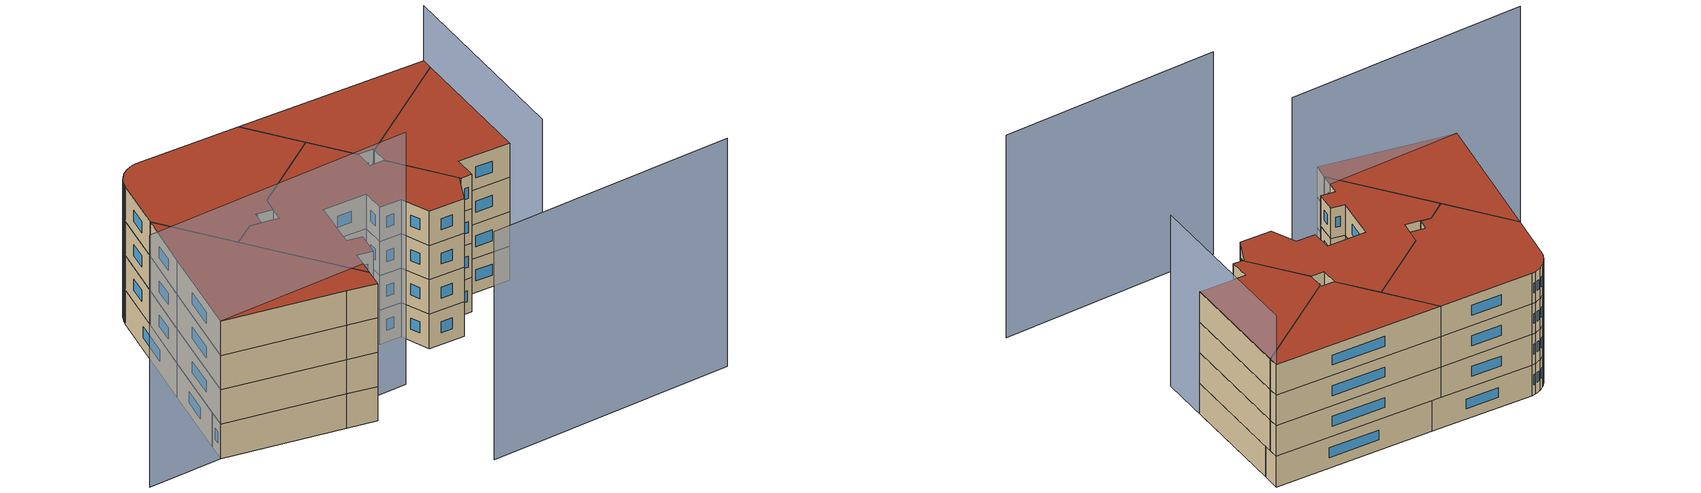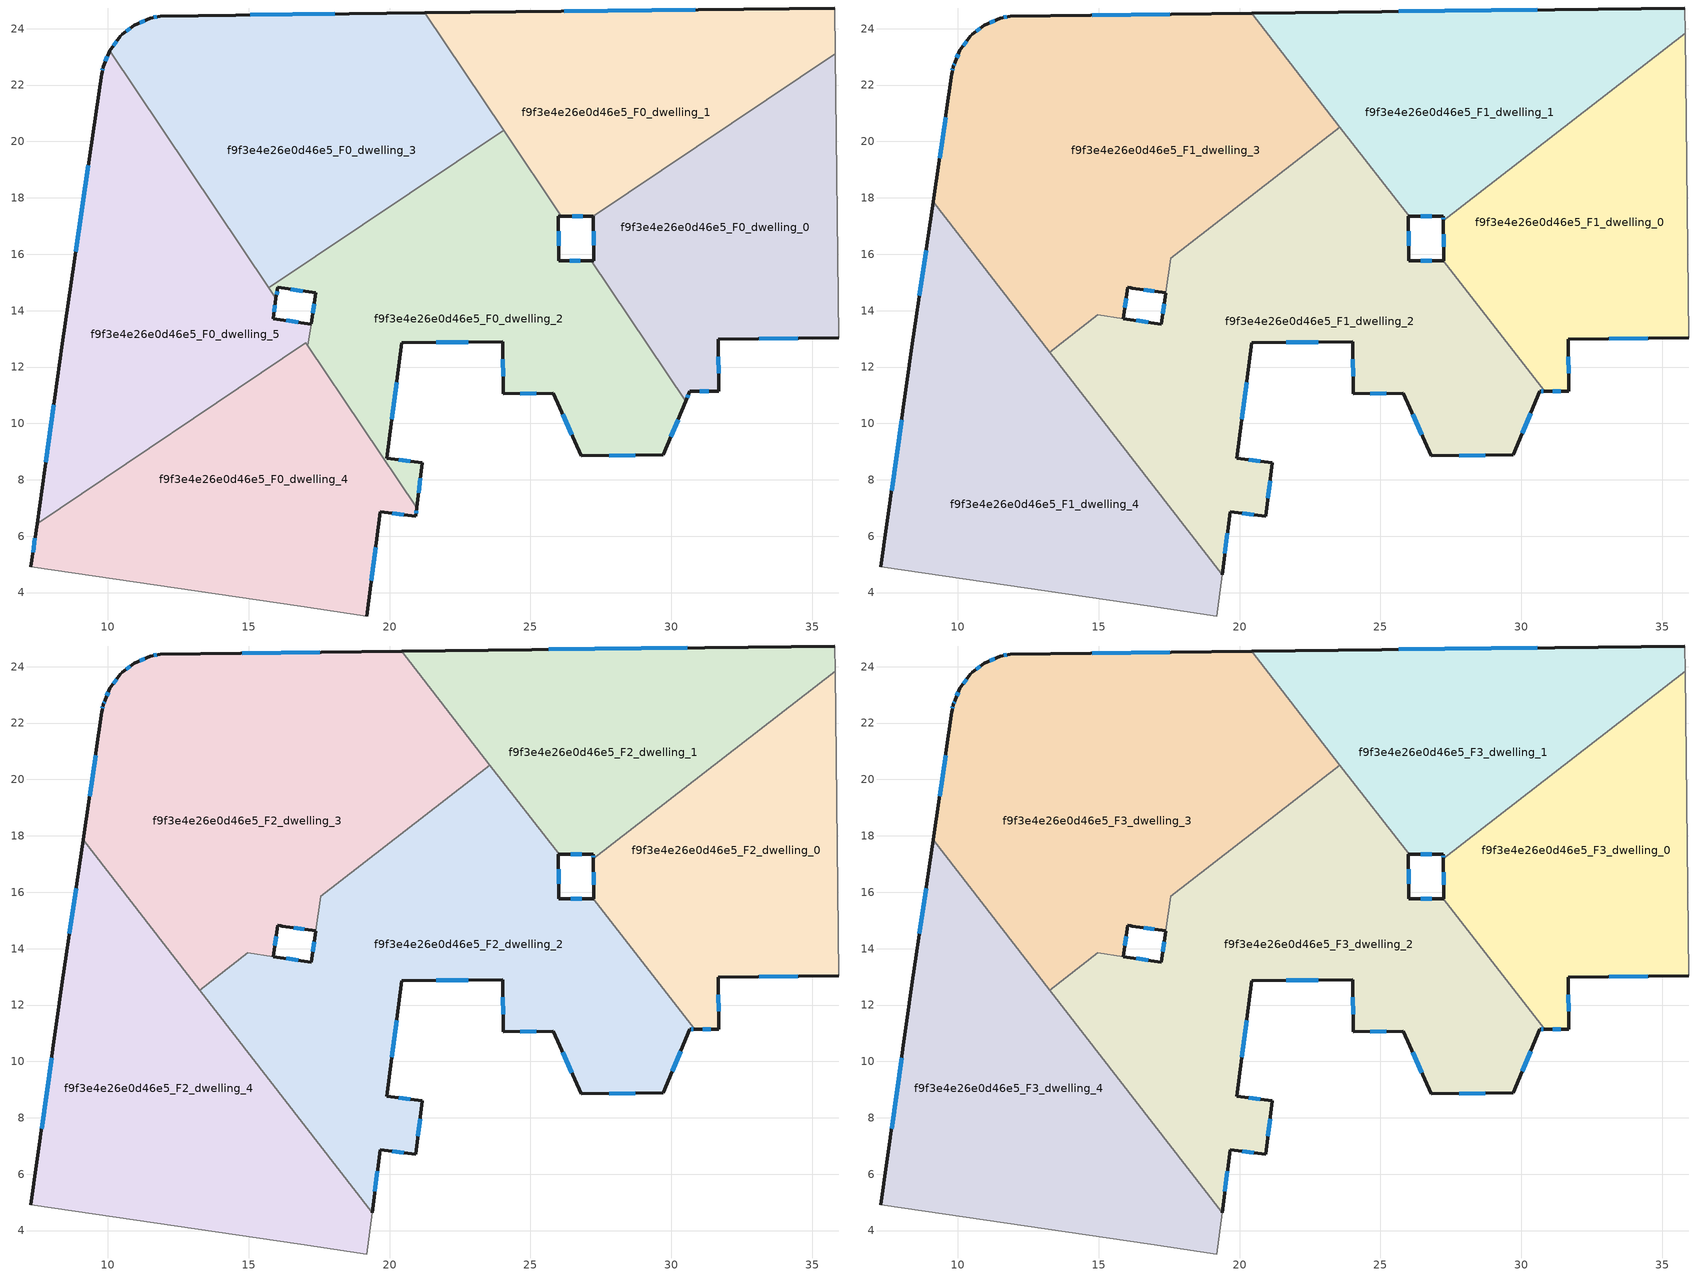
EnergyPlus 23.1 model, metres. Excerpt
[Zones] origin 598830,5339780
f9f3e4e26e0d46e5_F0_dwelling_0
 floor ground (EU_floor_Construction): 35.81,23.12 35.93,13.04 31.66,12.99 31.68,11.14 30.65,11.14 30.5,10.78 27.15,15.78 27.25,15.78 27.23,17.35 z0
 wall outside (EU_wall_Construction): 27.23,17.35 27.25,15.78 27.15,15.78 / 30.5,10.78 30.65,11.14 31.68,11.14 31.66,12.99 35.93,13.04 z0:3
 wall to f9f3e4e26e0d46e5_F0_dwelling_2 (EU_wall_Construction): 27.15,15.78 30.5,10.78 z0:3
 wall adiabatic (EU_wall_Construction): 35.93,13.04 35.81,23.12 z0:3
 wall to f9f3e4e26e0d46e5_F0_dwelling_1 (EU_wall_Construction): 35.81,23.12 27.23,17.35 z0:3
 window (EU_Window_Construction): 27.24,16.82 27.24,16.31 / 33.11,13.01 34.47,13.02 / 31.67,11.77 31.67,12.36 / 31,11.14 31.33,11.14 / 30.55,10.9 30.6,11.02 z1.02:1.98
f9f3e4e26e0d46e5_F0_dwelling_1
 floor ground (EU_floor_Construction): 35.79,24.73 35.81,23.12 27.23,17.36 26.09,17.34 21.25,24.56 z0
 wall outside (EU_wall_Construction): 35.79,24.73 21.25,24.56 / 26.09,17.34 27.23,17.36 z0:3
 wall adiabatic (EU_wall_Construction): 35.81,23.12 35.79,24.73 z0:3
 wall to f9f3e4e26e0d46e5_F0_dwelling_3 (EU_wall_Construction): 21.25,24.56 24.05,20.4 z0:3
 wall to f9f3e4e26e0d46e5_F0_dwelling_2 (EU_wall_Construction): 24.05,20.4 26.09,17.34 z0:3
 window (EU_Window_Construction): 30.85,24.67 26.2,24.62 / 26.48,17.35 26.85,17.35 z1.02:1.98
f9f3e4e26e0d46e5_F0_dwelling_2
 floor ground (EU_floor_Construction): 26.09,17.34 25.99,17.34 26.01,15.76 27.15,15.78 30.5,10.78 29.71,8.88 26.8,8.85 25.81,11.07 24.03,11.05 24.01,12.9 20.43,12.86 19.9,8.76 21.17,8.6 20.97,7 17.11,12.75 17.38,14.62 16.03,14.82 15.97,14.44 15.72,14.81 24.05,20.4 z0
 wall outside (EU_wall_Construction): 15.97,14.44 16.03,14.82 17.38,14.62 17.22,13.53 / 27.15,15.78 26.01,15.76 25.99,17.34 26.09,17.34 / 20.97,7 21.17,8.6 19.9,8.76 20.43,12.86 24.01,12.9 24.03,11.05 25.81,11.07 26.8,8.85 29.71,8.88 30.5,10.78 z0:3
 wall to f9f3e4e26e0d46e5_F0_dwelling_3 (EU_wall_Construction): 24.05,20.4 15.72,14.81 z0:3
 wall to f9f3e4e26e0d46e5_F0_dwelling_5 (EU_wall_Construction): 17.22,13.52 17.11,12.75 / 15.72,14.81 15.97,14.44 z0:3
 wall to f9f3e4e26e0d46e5_F0_dwelling_4 (EU_wall_Construction): 17.11,12.75 20.97,7 z0:3
 window (EU_Window_Construction): 17.33,14.25 17.28,13.9 / 16.49,14.75 16.92,14.69 / 15.99,14.57 16.01,14.69 / 26,16.3 26,16.81 / 26.76,15.77 26.4,15.77 / 29.98,9.53 30.23,10.13 / 27.79,8.86 28.72,8.87 / 26.15,10.32 26.46,9.61 / 24.64,11.06 25.21,11.06 / 24.02,12.27 24.03,11.68 / 21.65,12.87 22.79,12.89 / 20.08,10.15 20.25,11.46 / 20.74,8.66 20.33,8.71 / 21.03,7.55 21.1,8.06 z1.02:1.98
f9f3e4e26e0d46e5_F0_dwelling_3
 floor ground (EU_floor_Construction): 21.25,24.56 24.05,20.4 15.72,14.81 10.07,23.22 10.45,23.73 10.51,23.79 10.94,24.12 11.52,24.37 11.87,24.45 z0
 wall outside (EU_wall_Construction): 21.25,24.56 11.87,24.45 11.52,24.37 10.94,24.12 10.51,23.79 10.45,23.73 10.07,23.22 z0:3
 wall to f9f3e4e26e0d46e5_F0_dwelling_5 (EU_wall_Construction): 10.07,23.22 15.72,14.81 z0:3
 window (EU_Window_Construction): 10.8,24.01 10.66,23.91 / 11.32,24.29 11.14,24.21 / 11.75,24.42 11.64,24.4 / 18.06,24.52 15.06,24.49 / 10.32,23.56 10.2,23.4 z1.02:1.98
f9f3e4e26e0d46e5_F0_dwelling_4
 floor ground (EU_floor_Construction): 17.04,12.85 20.97,7 20.93,6.71 19.67,6.87 19.19,3.17 16.84,3.51 7.28,4.91 7.5,6.45 z0
 wall outside (EU_wall_Construction): 7.5,6.45 7.28,4.91 / 19.19,3.17 19.67,6.87 20.93,6.71 20.97,7 z0:3
 wall adiabatic (EU_wall_Construction): 7.28,4.91 16.84,3.51 19.19,3.17 z0:3
 wall to f9f3e4e26e0d46e5_F0_dwelling_5 (EU_wall_Construction): 17.11,12.75 17.04,12.85 7.5,6.45 z0:3
 window (EU_Window_Construction): 7.42,5.92 7.36,5.43 / 20.94,6.81 20.95,6.9 / 20.1,6.81 20.5,6.76 / 19.35,4.43 19.5,5.61 z1.02:1.98
f9f3e4e26e0d46e5_F0_dwelling_5
 floor ground (EU_floor_Construction): 10.07,23.22 15.97,14.44 15.87,13.72 17.22,13.52 17.11,12.75 17.04,12.85 7.5,6.45 8.39,12.82 9.8,22.41 9.81,22.46 9.84,22.64 z0
 wall outside (EU_wall_Construction): 10.07,23.22 9.84,22.64 9.81,22.46 9.8,22.41 8.39,12.82 7.5,6.45 / 17.22,13.52 15.87,13.72 15.97,14.44 z0:3
 window (EU_Window_Construction): 8.09,10.65 7.8,8.62 / 9.32,19.15 8.87,16.09 / 9.83,22.58 9.82,22.52 / 10,23.03 9.92,22.84 / 15.9,13.96 15.94,14.19 / 16.76,13.59 16.33,13.65 z1.02:1.98
f9f3e4e26e0d46e5_F1_dwelling_0
 floor to f9f3e4e26e0d46e5_F0_dwelling_0 (EU_floor_Construction): 35.81,23.12 35.93,13.04 31.66,12.99 31.68,11.14 30.83,11.14 27.23,15.78 27.25,15.78 27.23,17.19 28.8,18.41 z3
 floor to f9f3e4e26e0d46e5_F0_dwelling_1 (EU_floor_Construction): 35.8,23.84 35.81,23.12 28.82,18.42 z3
 wall outside (EU_wall_Construction): 27.23,17.19 27.25,15.78 27.23,15.78 / 30.83,11.14 31.68,11.14 31.66,12.99 35.93,13.04 z3:6
 wall to f9f3e4e26e0d46e5_F1_dwelling_1 (EU_wall_Construction): 35.8,23.84 27.23,17.19 z3:6
 wall adiabatic (EU_wall_Construction): 35.93,13.04 35.8,23.84 z3:6
 wall to f9f3e4e26e0d46e5_F1_dwelling_2 (EU_wall_Construction): 27.23,15.78 30.83,11.14 z3:6
 window (EU_Window_Construction): 27.24,16.71 27.24,16.26 / 33.11,13.01 34.47,13.02 / 31.67,11.77 31.67,12.36 / 31.12,11.14 31.39,11.14 z4.02:4.98
f9f3e4e26e0d46e5_F1_dwelling_1
 floor to f9f3e4e26e0d46e5_F0_dwelling_1 (EU_floor_Construction): 35.79,24.73 35.8,23.84 28.82,18.42 27.23,17.36 26.09,17.34 21.25,24.56 z3
 floor to f9f3e4e26e0d46e5_F0_dwelling_0 (EU_floor_Construction): 28.8,18.41 27.23,17.19 27.23,17.35 z3
 floor to f9f3e4e26e0d46e5_F0_dwelling_3 (EU_floor_Construction): 21.25,24.56 24.05,20.4 23.78,20.22 20.43,24.55 z3
 floor to f9f3e4e26e0d46e5_F0_dwelling_2 (EU_floor_Construction): 24.05,20.4 26.09,17.34 26.01,17.34 23.78,20.22 z3
 wall outside (EU_wall_Construction): 35.79,24.73 20.43,24.55 / 27.23,17.19 27.23,17.36 / 26.01,17.34 27.23,17.36 z3:6
 wall adiabatic (EU_wall_Construction): 35.8,23.84 35.79,24.73 z3:6
 wall to f9f3e4e26e0d46e5_F1_dwelling_3 (EU_wall_Construction): 20.43,24.55 23.56,20.51 z3:6
 wall to f9f3e4e26e0d46e5_F1_dwelling_2 (EU_wall_Construction): 23.56,20.51 26.01,17.34 z3:6
 window (EU_Window_Construction): 30.57,24.67 25.66,24.61 / 27.23,17.25 27.23,17.3 / 26.43,17.35 26.82,17.35 z4.02:4.98
f9f3e4e26e0d46e5_F1_dwelling_2
 floor to f9f3e4e26e0d46e5_F0_dwelling_2 (EU_floor_Construction): 26.01,17.34 25.99,17.34 26.01,15.76 27.15,15.78 30.5,10.78 29.71,8.88 26.8,8.85 25.81,11.07 24.03,11.05 24.01,12.9 20.43,12.86 19.9,8.76 21.17,8.6 20.97,7 17.11,12.75 17.38,14.63 17.57,15.86 19.35,17.24 23.78,20.22 z3
 floor to f9f3e4e26e0d46e5_F0_dwelling_0 (EU_floor_Construction): 27.23,15.78 30.83,11.14 30.65,11.14 30.5,10.78 27.15,15.78 z3
 floor to f9f3e4e26e0d46e5_F0_dwelling_4 (EU_floor_Construction): 17.04,12.85 20.97,7 20.93,6.71 19.67,6.87 19.38,4.63 14.39,11.07 z3
 floor to f9f3e4e26e0d46e5_F0_dwelling_3 (EU_floor_Construction): 23.56,20.51 23.78,20.22 19.35,17.24 z3
 floor to f9f3e4e26e0d46e5_F0_dwelling_5 (EU_floor_Construction): 17.22,13.52 17.11,12.75 17.04,12.85 14.39,11.07 13.26,12.53 14.97,13.85 z3
 wall outside (EU_wall_Construction): 17.38,14.62 17.22,13.52 15.87,13.72 / 27.23,15.78 26.01,15.76 25.99,17.34 26.01,17.34 / 19.38,4.63 19.67,6.87 20.93,6.71 21.17,8.6 19.9,8.76 20.43,12.86 24.01,12.9 24.03,11.05 25.81,11.07 26.8,8.85 29.71,8.88 30.65,11.14 30.83,11.14 z3:6
 wall to f9f3e4e26e0d46e5_F1_dwelling_3 (EU_wall_Construction): 15.87,13.72 14.97,13.85 13.26,12.53 / 23.56,20.51 17.57,15.86 17.38,14.62 z3:6
 wall to f9f3e4e26e0d46e5_F1_dwelling_4 (EU_wall_Construction): 13.26,12.53 19.38,4.63 z3:6
 window (EU_Window_Construction): 17.33,14.25 17.28,13.9 / 26,16.3 26,16.81 / 26.82,15.77 26.43,15.77 / 30.71,11.14 30.77,11.14 / 30.03,9.65 30.33,10.37 / 27.79,8.86 28.72,8.87 / 26.15,10.32 26.46,9.61 / 24.64,11.06 25.21,11.06 / 24.02,12.27 24.03,11.68 / 21.65,12.87 22.79,12.89 / 20.08,10.15 20.25,11.46 / 20.74,8.66 20.33,8.71 / 21.01,7.35 21.09,7.96 / 20.1,6.81 20.5,6.76 / 19.48,5.39 19.57,6.11 / 16.76,13.59 16.33,13.65 z4.02:4.98
f9f3e4e26e0d46e5_F1_dwelling_3
 floor to f9f3e4e26e0d46e5_F0_dwelling_3 (EU_floor_Construction): 20.43,24.55 23.56,20.51 19.35,17.24 15.72,14.81 10.07,23.22 10.45,23.73 10.51,23.79 10.94,24.12 11.52,24.37 11.87,24.45 z3
 floor to f9f3e4e26e0d46e5_F0_dwelling_2 (EU_floor_Construction): 19.35,17.24 17.56,15.86 17.38,14.62 16.16,14.8 16.13,14.81 16.03,14.82 15.97,14.44 15.72,14.81 z3
 floor to f9f3e4e26e0d46e5_F0_dwelling_5 (EU_floor_Construction): 10.07,23.22 15.97,14.44 15.87,13.72 14.97,13.85 13.26,12.53 9.13,17.85 9.8,22.41 9.81,22.46 9.84,22.64 z3
 wall outside (EU_wall_Construction): 15.87,13.72 16.03,14.82 16.13,14.81 16.19,14.8 17.38,14.62 / 20.43,24.55 11.87,24.45 11.52,24.37 10.94,24.12 10.51,23.79 10.45,23.73 10.07,23.23 9.92,22.83 9.84,22.64 9.81,22.46 9.8,22.41 9.13,17.85 z3:6
 wall to f9f3e4e26e0d46e5_F1_dwelling_4 (EU_wall_Construction): 9.13,17.85 13.26,12.53 z3:6
 window (EU_Window_Construction): 15.92,14.09 15.97,14.45 / 9.57,20.86 9.36,19.4 / 9.83,22.58 9.82,22.52 / 9.89,22.76 9.87,22.7 / 10.02,23.09 9.97,22.96 / 10.32,23.56 10.2,23.4 / 10.8,24.01 10.66,23.91 / 11.32,24.29 11.14,24.21 / 11.75,24.42 11.64,24.4 / 17.52,24.52 14.78,24.48 / 16.6,14.74 16.98,14.68 z4.02:4.98
f9f3e4e26e0d46e5_F1_dwelling_4
 floor to f9f3e4e26e0d46e5_F0_dwelling_4 (EU_floor_Construction): 14.39,11.07 19.38,4.63 19.19,3.17 16.84,3.51 7.28,4.91 7.5,6.45 z3
 floor to f9f3e4e26e0d46e5_F0_dwelling_5 (EU_floor_Construction): 9.13,17.85 14.39,11.07 7.5,6.45 8.39,12.82 z3
 wall outside (EU_wall_Construction): 9.13,17.85 8.39,12.82 7.28,4.91 z3:6
 wall adiabatic (EU_wall_Construction): 7.28,4.91 16.84,3.51 19.19,3.17 19.38,4.63 z3:6
 window (EU_Window_Construction): 8.01,10.13 7.66,7.6 / 8.88,16.14 8.64,14.54 z4.02:4.98
f9f3e4e26e0d46e5_F2_dwelling_0
 floor to f9f3e4e26e0d46e5_F1_dwelling_0 (EU_floor_Construction): 35.8,23.84 35.93,13.04 31.66,12.99 31.68,11.14 30.83,11.14 27.23,15.78 27.25,15.78 27.23,17.19 z6
 wall outside (EU_wall_Construction): 27.23,17.19 27.25,15.78 27.23,15.78 / 30.83,11.14 31.68,11.14 31.66,12.99 35.93,13.04 z6:9
 wall to f9f3e4e26e0d46e5_F2_dwelling_1 (EU_wall_Construction): 35.8,23.84 27.23,17.19 z6:9
 wall adiabatic (EU_wall_Construction): 35.93,13.04 35.8,23.84 z6:9
 wall to f9f3e4e26e0d46e5_F2_dwelling_2 (EU_wall_Construction): 27.23,15.78 30.83,11.14 z6:9
 window (EU_Window_Construction): 27.24,16.71 27.24,16.26 / 33.11,13.01 34.47,13.02 / 31.67,11.77 31.67,12.36 / 31.12,11.14 31.39,11.14 z7.02:7.98
f9f3e4e26e0d46e5_F2_dwelling_1
 floor to f9f3e4e26e0d46e5_F1_dwelling_1 (EU_floor_Construction): 35.79,24.73 35.8,23.84 27.23,17.19 27.23,17.36 26.01,17.34 20.43,24.55 z6
 wall outside (EU_wall_Construction): 35.79,24.73 20.43,24.55 / 26.01,17.34 27.23,17.36 27.23,17.19 z6:9
 wall adiabatic (EU_wall_Construction): 35.8,23.84 35.79,24.73 z6:9
 wall to f9f3e4e26e0d46e5_F2_dwelling_3 (EU_wall_Construction): 20.43,24.55 23.56,20.51 z6:9
 wall to f9f3e4e26e0d46e5_F2_dwelling_2 (EU_wall_Construction): 23.56,20.51 26.01,17.34 z6:9
 window (EU_Window_Construction): 30.57,24.67 25.66,24.61 / 27.23,17.3 27.23,17.25 / 26.43,17.35 26.82,17.35 z7.02:7.98
f9f3e4e26e0d46e5_F2_dwelling_2
 floor to f9f3e4e26e0d46e5_F1_dwelling_2 (EU_floor_Construction): 26.01,17.34 25.99,17.34 26.01,15.76 27.23,15.78 30.83,11.14 30.65,11.14 29.71,8.88 26.8,8.85 25.81,11.07 24.03,11.05 24.01,12.9 20.43,12.86 19.9,8.76 21.17,8.6 20.93,6.71 19.67,6.87 19.38,4.63 13.26,12.53 14.97,13.85 17.22,13.52 17.38,14.62 17.57,15.86 23.56,20.51 z6
 wall outside (EU_wall_Construction): 17.38,14.62 17.22,13.52 15.87,13.72 / 27.23,15.78 26.01,15.76 25.99,17.34 26.01,17.34 / 19.38,4.63 19.67,6.87 20.93,6.71 21.17,8.6 19.9,8.76 20.43,12.86 24.01,12.9 24.03,11.05 25.81,11.07 26.8,8.85 29.71,8.88 30.65,11.14 30.83,11.14 z6:9
 wall to f9f3e4e26e0d46e5_F2_dwelling_3 (EU_wall_Construction): 15.87,13.72 14.97,13.85 13.26,12.53 / 23.56,20.51 17.57,15.86 17.38,14.62 z6:9
 wall to f9f3e4e26e0d46e5_F2_dwelling_4 (EU_wall_Construction): 13.26,12.53 19.38,4.63 z6:9
 window (EU_Window_Construction): 17.33,14.25 17.28,13.9 / 26,16.3 26,16.81 / 26.82,15.77 26.43,15.77 / 30.71,11.14 30.77,11.14 / 30.03,9.65 30.33,10.37 / 27.79,8.86 28.72,8.87 / 26.15,10.32 26.46,9.61 / 24.64,11.06 25.21,11.06 / 24.02,12.27 24.03,11.68 / 21.65,12.87 22.79,12.89 / 20.08,10.15 20.25,11.46 / 20.74,8.66 20.33,8.71 / 21.01,7.35 21.09,7.96 / 20.1,6.81 20.5,6.76 / 19.48,5.39 19.57,6.11 / 16.76,13.59 16.33,13.65 z7.02:7.98
f9f3e4e26e0d46e5_F2_dwelling_3
 floor to f9f3e4e26e0d46e5_F1_dwelling_3 (EU_floor_Construction): 20.43,24.55 23.56,20.51 17.56,15.86 17.38,14.62 16.19,14.8 16.13,14.81 16.03,14.82 15.87,13.72 14.97,13.85 13.26,12.53 9.13,17.85 9.8,22.41 9.81,22.46 9.84,22.64 9.92,22.83 10.07,23.23 10.45,23.73 10.51,23.79 10.94,24.12 11.52,24.37 11.87,24.45 z6
 wall outside (EU_wall_Construction): 15.87,13.72 16.03,14.82 16.13,14.81 16.19,14.8 17.38,14.62 / 20.43,24.55 11.87,24.45 11.52,24.37 10.94,24.12 10.51,23.79 10.45,23.73 10.07,23.23 9.92,22.83 9.84,22.64 9.81,22.46 9.8,22.41 9.13,17.85 z6:9
 wall to f9f3e4e26e0d46e5_F2_dwelling_4 (EU_wall_Construction): 9.13,17.85 13.26,12.53 z6:9
 window (EU_Window_Construction): 15.92,14.09 15.97,14.45 / 9.57,20.86 9.36,19.4 / 9.83,22.58 9.82,22.52 / 9.89,22.76 9.87,22.7 / 10.02,23.09 9.97,22.96 / 10.32,23.56 10.2,23.4 / 10.8,24.01 10.66,23.91 / 11.32,24.29 11.14,24.21 / 11.75,24.42 11.64,24.4 / 17.52,24.52 14.78,24.48 / 16.6,14.74 16.98,14.68 z7.02:7.98
f9f3e4e26e0d46e5_F2_dwelling_4
 floor to f9f3e4e26e0d46e5_F1_dwelling_4 (EU_floor_Construction): 9.13,17.85 19.38,4.63 19.19,3.17 16.84,3.51 7.28,4.91 8.39,12.82 z6
 wall outside (EU_wall_Construction): 9.13,17.85 8.39,12.82 7.28,4.91 z6:9
 wall adiabatic (EU_wall_Construction): 7.28,4.91 16.84,3.51 19.19,3.17 19.38,4.63 z6:9
 window (EU_Window_Construction): 8.01,10.13 7.66,7.6 / 8.88,16.14 8.64,14.54 z7.02:7.98
f9f3e4e26e0d46e5_F3_dwelling_0
 floor to f9f3e4e26e0d46e5_F2_dwelling_0 (EU_floor_Construction): 35.8,23.84 35.93,13.04 31.66,12.99 31.68,11.14 30.83,11.14 27.23,15.78 27.25,15.78 27.23,17.19 z9
 wall outside (EU_wall_Construction): 27.23,17.19 27.25,15.78 27.23,15.78 / 30.83,11.14 31.68,11.14 31.66,12.99 35.93,13.04 z9:12
 wall to f9f3e4e26e0d46e5_F3_dwelling_1 (EU_wall_Construction): 35.8,23.84 27.23,17.19 z9:12
 wall adiabatic (EU_wall_Construction): 35.93,13.04 35.8,23.84 z9:12
 wall to f9f3e4e26e0d46e5_F3_dwelling_2 (EU_wall_Construction): 27.23,15.78 30.83,11.14 z9:12
 window (EU_Window_Construction): 27.24,16.71 27.24,16.26 / 33.11,13.01 34.47,13.02 / 31.67,11.77 31.67,12.36 / 31.12,11.14 31.39,11.14 z10.02:10.98
 roof outside (EU_roof_Construction): 35.93,13.04 35.8,23.84 27.23,17.19 27.25,15.78 27.23,15.78 30.83,11.14 31.68,11.14 31.66,12.99 z12
f9f3e4e26e0d46e5_F3_dwelling_1
 floor to f9f3e4e26e0d46e5_F2_dwelling_1 (EU_floor_Construction): 35.79,24.73 35.8,23.84 27.23,17.19 27.23,17.36 26.01,17.34 20.43,24.55 z9
 wall outside (EU_wall_Construction): 35.79,24.73 20.43,24.55 / 26.01,17.34 27.23,17.36 27.23,17.19 z9:12
 wall adiabatic (EU_wall_Construction): 35.8,23.84 35.79,24.73 z9:12
 wall to f9f3e4e26e0d46e5_F3_dwelling_3 (EU_wall_Construction): 20.43,24.55 23.56,20.51 z9:12
 wall to f9f3e4e26e0d46e5_F3_dwelling_2 (EU_wall_Construction): 23.56,20.51 26.01,17.34 z9:12
 window (EU_Window_Construction): 30.57,24.67 25.66,24.61 / 27.23,17.3 27.23,17.25 / 26.43,17.35 26.82,17.35 z10.02:10.98
 roof outside (EU_roof_Construction): 35.8,23.84 35.79,24.73 20.43,24.55 26.01,17.34 27.23,17.36 27.23,17.19 z12
f9f3e4e26e0d46e5_F3_dwelling_2
 floor to f9f3e4e26e0d46e5_F2_dwelling_2 (EU_floor_Construction): 26.01,17.34 25.99,17.34 26.01,15.76 27.23,15.78 30.83,11.14 30.65,11.14 29.71,8.88 26.8,8.85 25.81,11.07 24.03,11.05 24.01,12.9 20.43,12.86 19.9,8.76 21.17,8.6 20.93,6.71 19.67,6.87 19.38,4.63 13.26,12.53 14.97,13.85 17.22,13.52 17.38,14.62 17.57,15.86 23.56,20.51 z9
 wall outside (EU_wall_Construction): 17.38,14.62 17.22,13.52 15.87,13.72 / 27.23,15.78 26.01,15.76 25.99,17.34 26.01,17.34 / 19.38,4.63 19.67,6.87 20.93,6.71 21.17,8.6 19.9,8.76 20.43,12.86 24.01,12.9 24.03,11.05 25.81,11.07 26.8,8.85 29.71,8.88 30.65,11.14 30.83,11.14 z9:12
 wall to f9f3e4e26e0d46e5_F3_dwelling_3 (EU_wall_Construction): 15.87,13.72 14.97,13.85 13.26,12.53 / 23.56,20.51 17.57,15.86 17.38,14.62 z9:12
 wall to f9f3e4e26e0d46e5_F3_dwelling_4 (EU_wall_Construction): 13.26,12.53 19.38,4.63 z9:12
 window (EU_Window_Construction): 17.33,14.25 17.28,13.9 / 26,16.3 26,16.81 / 26.82,15.77 26.43,15.77 / 30.71,11.14 30.77,11.14 / 30.03,9.65 30.33,10.37 / 27.79,8.86 28.72,8.87 / 26.15,10.32 26.46,9.61 / 24.64,11.06 25.21,11.06 / 24.02,12.27 24.03,11.68 / 21.65,12.87 22.79,12.89 / 20.08,10.15 20.25,11.46 / 20.74,8.66 20.33,8.71 / 21.01,7.35 21.09,7.96 / 20.1,6.81 20.5,6.76 / 19.48,5.39 19.57,6.11 / 16.76,13.59 16.33,13.65 z10.02:10.98
 roof outside (EU_roof_Construction): 29.71,8.88 30.65,11.14 30.83,11.14 27.23,15.78 26.01,15.76 25.99,17.34 26.01,17.34 23.56,20.51 17.57,15.86 17.38,14.62 17.22,13.52 14.97,13.85 13.26,12.53 19.38,4.63 19.67,6.87 20.93,6.71 21.17,8.6 19.9,8.76 20.43,12.86 24.01,12.9 24.03,11.05 25.81,11.07 26.8,8.85 z12
f9f3e4e26e0d46e5_F3_dwelling_3
 floor to f9f3e4e26e0d46e5_F2_dwelling_3 (EU_floor_Construction): 20.43,24.55 23.56,20.51 17.56,15.86 17.38,14.62 16.19,14.8 16.13,14.81 16.03,14.82 15.87,13.72 14.97,13.85 13.26,12.53 9.13,17.85 9.8,22.41 9.81,22.46 9.84,22.64 9.92,22.83 10.07,23.23 10.45,23.73 10.51,23.79 10.94,24.12 11.52,24.37 11.87,24.45 z9
 wall outside (EU_wall_Construction): 15.87,13.72 16.03,14.82 16.13,14.81 16.19,14.8 17.38,14.62 / 20.43,24.55 11.87,24.45 11.52,24.37 10.94,24.12 10.51,23.79 10.45,23.73 10.07,23.23 9.92,22.83 9.84,22.64 9.81,22.46 9.8,22.41 9.13,17.85 z9:12
 wall to f9f3e4e26e0d46e5_F3_dwelling_4 (EU_wall_Construction): 9.13,17.85 13.26,12.53 z9:12
 window (EU_Window_Construction): 15.92,14.09 15.97,14.45 / 9.57,20.86 9.36,19.4 / 9.83,22.58 9.82,22.52 / 9.89,22.76 9.87,22.7 / 10.02,23.09 9.97,22.96 / 10.32,23.56 10.2,23.4 / 10.8,24.01 10.66,23.91 / 11.32,24.29 11.14,24.21 / 11.75,24.42 11.64,24.4 / 17.52,24.52 14.78,24.48 / 16.6,14.74 16.98,14.68 z10.02:10.98
 roof outside (EU_roof_Construction): 17.38,14.62 17.56,15.86 23.56,20.51 20.43,24.55 11.87,24.45 11.52,24.37 10.94,24.12 10.51,23.79 10.45,23.73 10.07,23.23 9.92,22.83 9.84,22.64 9.81,22.46 9.8,22.41 9.13,17.85 13.26,12.53 14.97,13.85 15.87,13.72 16.03,14.82 16.13,14.81 16.19,14.8 z12
f9f3e4e26e0d46e5_F3_dwelling_4
 floor to f9f3e4e26e0d46e5_F2_dwelling_4 (EU_floor_Construction): 9.13,17.85 19.38,4.63 19.19,3.17 16.84,3.51 7.28,4.91 8.39,12.82 z9
 wall outside (EU_wall_Construction): 9.13,17.85 8.39,12.82 7.28,4.91 z9:12
 wall adiabatic (EU_wall_Construction): 7.28,4.91 16.84,3.51 19.19,3.17 19.38,4.63 z9:12
 window (EU_Window_Construction): 8.01,10.13 7.66,7.6 / 8.88,16.14 8.64,14.54 z10.02:10.98
 roof outside (EU_roof_Construction): 19.19,3.17 19.38,4.63 9.13,17.85 8.39,12.82 7.28,4.91 16.84,3.51 z12
shading: 23.89,-5.11 43.9,-3.77 z0:19.9; 1.18,4.53 23.16,5.99 z0:22; 35.98,8.62 35.79,24.73 z0:16.8
[Building]
EU S2 Campaign: North Axis=0; Terrain=City; Solar Distribution=FullExterior
[Site:Location]
Vienna: Latitude=48; Longitude=16.5; Time Zone=1; Elevation=183
[SizingPeriod:WeatherFileDays]
AnnualSizingPeriod: Begin Month=1; Begin Day of Month=1; End Month=12; End Day of Month=31; Day of Week for Start Day=Monday; Use Weather File Daylight Saving Period=No; Use Weather File Rain and Snow Indicators=No
[MATERIAL]
EU_InternalMass_Material: Roughness=MediumRough; Thickness=0.1; Conductivity=1; Density=1800; Specific Heat=900; Thermal Absorptance=0.9; Solar Absorptance=0.7; Visible Absorptance=0.7
[MATERIAL:NOMASS] Roughness=MediumRough; Thermal Absorptance=0.9; Solar Absorptance=0.7; Visible Absorptance=0.7
Name | Thermal Resistance
EU_wall_NoMass | 0.942466
EU_roof_NoMass | 0.551687
EU_floor_NoMass | 0.66527
[WINDOWMATERIAL:SIMPLEGLAZINGSYSTEM]
EU_Window_SimpleGlazing: UFactor=2.03367; Solar Heat Gain Coefficient=0.65; Visible Transmittance=0.65
[CONSTRUCTION]
EU_wall_Construction: EU_wall_NoMass
EU_roof_Construction: EU_roof_NoMass
EU_floor_Construction: EU_floor_NoMass
EU_Window_Construction: EU_Window_SimpleGlazing
EU_InternalMass_Construction: EU_InternalMass_Material
[ZONE] Type=1; Multiplier=1; Ceiling Height=autocalculate; Floor Area=autocalculate; Part of Total Floor Area=Yes
Name | Volume
f9f3e4e26e0d46e5_F0_dwelling_0 | 192.183
f9f3e4e26e0d46e5_F1_dwelling_0; f9f3e4e26e0d46e5_F2_dwelling_0; f9f3e4e26e0d46e5_F3_dwelling_0 | 194.759
f9f3e4e26e0d46e5_F0_dwelling_1 | 192.11
f9f3e4e26e0d46e5_F1_dwelling_1; f9f3e4e26e0d46e5_F2_dwelling_1; f9f3e4e26e0d46e5_F3_dwelling_1 | 194.739
f9f3e4e26e0d46e5_F0_dwelling_2 | 244.967
f9f3e4e26e0d46e5_F1_dwelling_2; f9f3e4e26e0d46e5_F2_dwelling_2; f9f3e4e26e0d46e5_F3_dwelling_2 | 327.249
f9f3e4e26e0d46e5_F0_dwelling_3 | 245.785
f9f3e4e26e0d46e5_F1_dwelling_3; f9f3e4e26e0d46e5_F2_dwelling_3; f9f3e4e26e0d46e5_F3_dwelling_3 | 334.359
f9f3e4e26e0d46e5_F0_dwelling_4 | 218.986
f9f3e4e26e0d46e5_F1_dwelling_4; f9f3e4e26e0d46e5_F2_dwelling_4; f9f3e4e26e0d46e5_F3_dwelling_4 | 262.763
f9f3e4e26e0d46e5_F0_dwelling_5 | 219.801
[INTERNALMASS] Construction=EU_InternalMass_Construction
Name | Zone or ZoneList | Surface Area
f9f3e4e26e0d46e5_F0_dwelling_0_EU_InternalMass | f9f3e4e26e0d46e5_F0_dwelling_0 | 64.0601
f9f3e4e26e0d46e5_F0_dwelling_1_EU_InternalMass | f9f3e4e26e0d46e5_F0_dwelling_1 | 64.0529
f9f3e4e26e0d46e5_F0_dwelling_2_EU_InternalMass | f9f3e4e26e0d46e5_F0_dwelling_2 | 81.6541
f9f3e4e26e0d46e5_F0_dwelling_3_EU_InternalMass | f9f3e4e26e0d46e5_F0_dwelling_3 | 81.9306
f9f3e4e26e0d46e5_F0_dwelling_4_EU_InternalMass | f9f3e4e26e0d46e5_F0_dwelling_4 | 72.9953
f9f3e4e26e0d46e5_F0_dwelling_5_EU_InternalMass | f9f3e4e26e0d46e5_F0_dwelling_5 | 73.2656
f9f3e4e26e0d46e5_F1_dwelling_0_EU_InternalMass | f9f3e4e26e0d46e5_F1_dwelling_0 | 64.9186
f9f3e4e26e0d46e5_F1_dwelling_1_EU_InternalMass | f9f3e4e26e0d46e5_F1_dwelling_1 | 64.9184
f9f3e4e26e0d46e5_F1_dwelling_2_EU_InternalMass | f9f3e4e26e0d46e5_F1_dwelling_2 | 109.084
f9f3e4e26e0d46e5_F1_dwelling_3_EU_InternalMass | f9f3e4e26e0d46e5_F1_dwelling_3 | 111.453
f9f3e4e26e0d46e5_F1_dwelling_4_EU_InternalMass | f9f3e4e26e0d46e5_F1_dwelling_4 | 87.5876
f9f3e4e26e0d46e5_F2_dwelling_0_EU_InternalMass | f9f3e4e26e0d46e5_F2_dwelling_0 | 64.9186
f9f3e4e26e0d46e5_F2_dwelling_1_EU_InternalMass | f9f3e4e26e0d46e5_F2_dwelling_1 | 64.9184
f9f3e4e26e0d46e5_F2_dwelling_2_EU_InternalMass | f9f3e4e26e0d46e5_F2_dwelling_2 | 109.084
f9f3e4e26e0d46e5_F2_dwelling_3_EU_InternalMass | f9f3e4e26e0d46e5_F2_dwelling_3 | 111.453
f9f3e4e26e0d46e5_F2_dwelling_4_EU_InternalMass | f9f3e4e26e0d46e5_F2_dwelling_4 | 87.5876
f9f3e4e26e0d46e5_F3_dwelling_0_EU_InternalMass | f9f3e4e26e0d46e5_F3_dwelling_0 | 64.9186
f9f3e4e26e0d46e5_F3_dwelling_1_EU_InternalMass | f9f3e4e26e0d46e5_F3_dwelling_1 | 64.9184
f9f3e4e26e0d46e5_F3_dwelling_2_EU_InternalMass | f9f3e4e26e0d46e5_F3_dwelling_2 | 109.084
f9f3e4e26e0d46e5_F3_dwelling_3_EU_InternalMass | f9f3e4e26e0d46e5_F3_dwelling_3 | 111.453
f9f3e4e26e0d46e5_F3_dwelling_4_EU_InternalMass | f9f3e4e26e0d46e5_F3_dwelling_4 | 87.5876
[OTHEREQUIPMENT] Fuel Type=Electricity; Design Level Calculation Method=Watts/Area; Power per Zone Floor Area=1; Fraction Latent=0; Fraction Radiant=0; Fraction Lost=0; Carbon Dioxide Generation Rate=0; EndUse Subcategory=EU_Step8_InternalGains
Name | Zone or ZoneList or Space or SpaceList | Schedule
EU_Step8_InternalGain_f9f3e4e26e0d46e5_F0_dwelling_0_f000 | f9f3e4e26e0d46e5_F0_dwelling_0 | EU_Step8_GainSchedule_f9f3e4e26e0d46e5_F0_dwelling_0_f000
EU_Step8_InternalGain_f9f3e4e26e0d46e5_F0_dwelling_1_f000 | f9f3e4e26e0d46e5_F0_dwelling_1 | EU_Step8_GainSchedule_f9f3e4e26e0d46e5_F0_dwelling_1_f000
EU_Step8_InternalGain_f9f3e4e26e0d46e5_F0_dwelling_2_f000 | f9f3e4e26e0d46e5_F0_dwelling_2 | EU_Step8_GainSchedule_f9f3e4e26e0d46e5_F0_dwelling_2_f000
EU_Step8_InternalGain_f9f3e4e26e0d46e5_F0_dwelling_3_f000 | f9f3e4e26e0d46e5_F0_dwelling_3 | EU_Step8_GainSchedule_f9f3e4e26e0d46e5_F0_dwelling_3_f000
EU_Step8_InternalGain_f9f3e4e26e0d46e5_F0_dwelling_4_f000 | f9f3e4e26e0d46e5_F0_dwelling_4 | EU_Step8_GainSchedule_f9f3e4e26e0d46e5_F0_dwelling_4_f000
EU_Step8_InternalGain_f9f3e4e26e0d46e5_F0_dwelling_5_f000 | f9f3e4e26e0d46e5_F0_dwelling_5 | EU_Step8_GainSchedule_f9f3e4e26e0d46e5_F0_dwelling_5_f000
EU_Step8_InternalGain_f9f3e4e26e0d46e5_F1_dwelling_0_f000 | f9f3e4e26e0d46e5_F1_dwelling_0 | EU_Step8_GainSchedule_f9f3e4e26e0d46e5_F1_dwelling_0_f000
EU_Step8_InternalGain_f9f3e4e26e0d46e5_F1_dwelling_1_f000 | f9f3e4e26e0d46e5_F1_dwelling_1 | EU_Step8_GainSchedule_f9f3e4e26e0d46e5_F1_dwelling_1_f000
EU_Step8_InternalGain_f9f3e4e26e0d46e5_F1_dwelling_2_f000 | f9f3e4e26e0d46e5_F1_dwelling_2 | EU_Step8_GainSchedule_f9f3e4e26e0d46e5_F1_dwelling_2_f000
EU_Step8_InternalGain_f9f3e4e26e0d46e5_F1_dwelling_3_f000 | f9f3e4e26e0d46e5_F1_dwelling_3 | EU_Step8_GainSchedule_f9f3e4e26e0d46e5_F1_dwelling_3_f000
EU_Step8_InternalGain_f9f3e4e26e0d46e5_F1_dwelling_4_f000 | f9f3e4e26e0d46e5_F1_dwelling_4 | EU_Step8_GainSchedule_f9f3e4e26e0d46e5_F1_dwelling_4_f000
EU_Step8_InternalGain_f9f3e4e26e0d46e5_F2_dwelling_0_f000 | f9f3e4e26e0d46e5_F2_dwelling_0 | EU_Step8_GainSchedule_f9f3e4e26e0d46e5_F2_dwelling_0_f000
EU_Step8_InternalGain_f9f3e4e26e0d46e5_F2_dwelling_1_f000 | f9f3e4e26e0d46e5_F2_dwelling_1 | EU_Step8_GainSchedule_f9f3e4e26e0d46e5_F2_dwelling_1_f000
EU_Step8_InternalGain_f9f3e4e26e0d46e5_F2_dwelling_2_f000 | f9f3e4e26e0d46e5_F2_dwelling_2 | EU_Step8_GainSchedule_f9f3e4e26e0d46e5_F2_dwelling_2_f000
EU_Step8_InternalGain_f9f3e4e26e0d46e5_F2_dwelling_3_f000 | f9f3e4e26e0d46e5_F2_dwelling_3 | EU_Step8_GainSchedule_f9f3e4e26e0d46e5_F2_dwelling_3_f000
EU_Step8_InternalGain_f9f3e4e26e0d46e5_F2_dwelling_4_f000 | f9f3e4e26e0d46e5_F2_dwelling_4 | EU_Step8_GainSchedule_f9f3e4e26e0d46e5_F2_dwelling_4_f000
EU_Step8_InternalGain_f9f3e4e26e0d46e5_F3_dwelling_0_f000 | f9f3e4e26e0d46e5_F3_dwelling_0 | EU_Step8_GainSchedule_f9f3e4e26e0d46e5_F3_dwelling_0_f000
EU_Step8_InternalGain_f9f3e4e26e0d46e5_F3_dwelling_1_f000 | f9f3e4e26e0d46e5_F3_dwelling_1 | EU_Step8_GainSchedule_f9f3e4e26e0d46e5_F3_dwelling_1_f000
EU_Step8_InternalGain_f9f3e4e26e0d46e5_F3_dwelling_2_f000 | f9f3e4e26e0d46e5_F3_dwelling_2 | EU_Step8_GainSchedule_f9f3e4e26e0d46e5_F3_dwelling_2_f000
EU_Step8_InternalGain_f9f3e4e26e0d46e5_F3_dwelling_3_f000 | f9f3e4e26e0d46e5_F3_dwelling_3 | EU_Step8_GainSchedule_f9f3e4e26e0d46e5_F3_dwelling_3_f000
EU_Step8_InternalGain_f9f3e4e26e0d46e5_F3_dwelling_4_f000 | f9f3e4e26e0d46e5_F3_dwelling_4 | EU_Step8_GainSchedule_f9f3e4e26e0d46e5_F3_dwelling_4_f000
[ZONEVENTILATION:DESIGNFLOWRATE] Schedule=EU_AlwaysOn; Design Flow Rate Calculation Method=AirChanges/Hour; Air Changes per Hour=0.530523; Ventilation Type=Natural; Fan Pressure Rise=0; Fan Total Efficiency=1; Constant Term Coefficient=1; Temperature Term Coefficient=0; Velocity Term Coefficient=0; Velocity Squared Term Coefficient=0; Minimum Indoor Temperature=-100; Maximum Indoor Temperature=100; Delta Temperature=-100; Minimum Outdoor Temperature=-100; Maximum Outdoor Temperature=100; Maximum Wind Speed=40
Name | Zone or ZoneList or Space or SpaceList
EU_ConstantAir_f9f3e4e26e0d46e5_F0_dwelling_0 | f9f3e4e26e0d46e5_F0_dwelling_0
EU_ConstantAir_f9f3e4e26e0d46e5_F0_dwelling_1 | f9f3e4e26e0d46e5_F0_dwelling_1
EU_ConstantAir_f9f3e4e26e0d46e5_F0_dwelling_2 | f9f3e4e26e0d46e5_F0_dwelling_2
EU_ConstantAir_f9f3e4e26e0d46e5_F0_dwelling_3 | f9f3e4e26e0d46e5_F0_dwelling_3
EU_ConstantAir_f9f3e4e26e0d46e5_F0_dwelling_4 | f9f3e4e26e0d46e5_F0_dwelling_4
EU_ConstantAir_f9f3e4e26e0d46e5_F0_dwelling_5 | f9f3e4e26e0d46e5_F0_dwelling_5
EU_ConstantAir_f9f3e4e26e0d46e5_F1_dwelling_0 | f9f3e4e26e0d46e5_F1_dwelling_0
EU_ConstantAir_f9f3e4e26e0d46e5_F1_dwelling_1 | f9f3e4e26e0d46e5_F1_dwelling_1
EU_ConstantAir_f9f3e4e26e0d46e5_F1_dwelling_2 | f9f3e4e26e0d46e5_F1_dwelling_2
EU_ConstantAir_f9f3e4e26e0d46e5_F1_dwelling_3 | f9f3e4e26e0d46e5_F1_dwelling_3
EU_ConstantAir_f9f3e4e26e0d46e5_F1_dwelling_4 | f9f3e4e26e0d46e5_F1_dwelling_4
EU_ConstantAir_f9f3e4e26e0d46e5_F2_dwelling_0 | f9f3e4e26e0d46e5_F2_dwelling_0
EU_ConstantAir_f9f3e4e26e0d46e5_F2_dwelling_1 | f9f3e4e26e0d46e5_F2_dwelling_1
EU_ConstantAir_f9f3e4e26e0d46e5_F2_dwelling_2 | f9f3e4e26e0d46e5_F2_dwelling_2
EU_ConstantAir_f9f3e4e26e0d46e5_F2_dwelling_3 | f9f3e4e26e0d46e5_F2_dwelling_3
EU_ConstantAir_f9f3e4e26e0d46e5_F2_dwelling_4 | f9f3e4e26e0d46e5_F2_dwelling_4
EU_ConstantAir_f9f3e4e26e0d46e5_F3_dwelling_0 | f9f3e4e26e0d46e5_F3_dwelling_0
EU_ConstantAir_f9f3e4e26e0d46e5_F3_dwelling_1 | f9f3e4e26e0d46e5_F3_dwelling_1
EU_ConstantAir_f9f3e4e26e0d46e5_F3_dwelling_2 | f9f3e4e26e0d46e5_F3_dwelling_2
EU_ConstantAir_f9f3e4e26e0d46e5_F3_dwelling_3 | f9f3e4e26e0d46e5_F3_dwelling_3
EU_ConstantAir_f9f3e4e26e0d46e5_F3_dwelling_4 | f9f3e4e26e0d46e5_F3_dwelling_4
[HVACTEMPLATE:THERMOSTAT] Constant Heating Setpoint=20; Constant Cooling Setpoint=50
EU_HeatOnly_f9f3e4e26e0d46e5_F0_dwelling_0; EU_HeatOnly_f9f3e4e26e0d46e5_F0_dwelling_1; EU_HeatOnly_f9f3e4e26e0d46e5_F0_dwelling_2; EU_HeatOnly_f9f3e4e26e0d46e5_F0_dwelling_3; EU_HeatOnly_f9f3e4e26e0d46e5_F0_dwelling_4; EU_HeatOnly_f9f3e4e26e0d46e5_F0_dwelling_5; EU_HeatOnly_f9f3e4e26e0d46e5_F1_dwelling_0; EU_HeatOnly_f9f3e4e26e0d46e5_F1_dwelling_1; EU_HeatOnly_f9f3e4e26e0d46e5_F1_dwelling_2; EU_HeatOnly_f9f3e4e26e0d46e5_F1_dwelling_3; EU_HeatOnly_f9f3e4e26e0d46e5_F1_dwelling_4; EU_HeatOnly_f9f3e4e26e0d46e5_F2_dwelling_0; EU_HeatOnly_f9f3e4e26e0d46e5_F2_dwelling_1; EU_HeatOnly_f9f3e4e26e0d46e5_F2_dwelling_2; EU_HeatOnly_f9f3e4e26e0d46e5_F2_dwelling_3; EU_HeatOnly_f9f3e4e26e0d46e5_F2_dwelling_4; EU_HeatOnly_f9f3e4e26e0d46e5_F3_dwelling_0; EU_HeatOnly_f9f3e4e26e0d46e5_F3_dwelling_1; EU_HeatOnly_f9f3e4e26e0d46e5_F3_dwelling_2; EU_HeatOnly_f9f3e4e26e0d46e5_F3_dwelling_3; EU_HeatOnly_f9f3e4e26e0d46e5_F3_dwelling_4
[HVACTEMPLATE:ZONE:IDEALLOADSAIRSYSTEM] System Availability Schedule=EU_AlwaysOn; Maximum Heating Supply Air Temperature=50; Minimum Cooling Supply Air Temperature=13; Maximum Heating Supply Air Humidity Ratio=0.0156; Minimum Cooling Supply Air Humidity Ratio=0.0077; Heating Limit=NoLimit; Cooling Limit=NoLimit; Heating Availability Schedule=EU_AlwaysOn; Cooling Availability Schedule=EU_CoolingOff; Dehumidification Control Type=ConstantSensibleHeatRatio; Cooling Sensible Heat Ratio=0.7; Dehumidification Setpoint=60; Humidification Control Type=None; Humidification Setpoint=30; Outdoor Air Method=None; Outdoor Air Flow Rate per Person=0.00944; Outdoor Air Flow Rate per Zone Floor Area=0; Outdoor Air Flow Rate per Zone=0; Demand Controlled Ventilation Type=None; Outdoor Air Economizer Type=NoEconomizer; Heat Recovery Type=None; Sensible Heat Recovery Effectiveness=0.7; Latent Heat Recovery Effectiveness=0.65
Name | Template Thermostat
f9f3e4e26e0d46e5_F0_dwelling_0 | EU_HeatOnly_f9f3e4e26e0d46e5_F0_dwelling_0
f9f3e4e26e0d46e5_F0_dwelling_1 | EU_HeatOnly_f9f3e4e26e0d46e5_F0_dwelling_1
f9f3e4e26e0d46e5_F0_dwelling_2 | EU_HeatOnly_f9f3e4e26e0d46e5_F0_dwelling_2
f9f3e4e26e0d46e5_F0_dwelling_3 | EU_HeatOnly_f9f3e4e26e0d46e5_F0_dwelling_3
f9f3e4e26e0d46e5_F0_dwelling_4 | EU_HeatOnly_f9f3e4e26e0d46e5_F0_dwelling_4
f9f3e4e26e0d46e5_F0_dwelling_5 | EU_HeatOnly_f9f3e4e26e0d46e5_F0_dwelling_5
f9f3e4e26e0d46e5_F1_dwelling_0 | EU_HeatOnly_f9f3e4e26e0d46e5_F1_dwelling_0
f9f3e4e26e0d46e5_F1_dwelling_1 | EU_HeatOnly_f9f3e4e26e0d46e5_F1_dwelling_1
f9f3e4e26e0d46e5_F1_dwelling_2 | EU_HeatOnly_f9f3e4e26e0d46e5_F1_dwelling_2
f9f3e4e26e0d46e5_F1_dwelling_3 | EU_HeatOnly_f9f3e4e26e0d46e5_F1_dwelling_3
f9f3e4e26e0d46e5_F1_dwelling_4 | EU_HeatOnly_f9f3e4e26e0d46e5_F1_dwelling_4
f9f3e4e26e0d46e5_F2_dwelling_0 | EU_HeatOnly_f9f3e4e26e0d46e5_F2_dwelling_0
f9f3e4e26e0d46e5_F2_dwelling_1 | EU_HeatOnly_f9f3e4e26e0d46e5_F2_dwelling_1
f9f3e4e26e0d46e5_F2_dwelling_2 | EU_HeatOnly_f9f3e4e26e0d46e5_F2_dwelling_2
f9f3e4e26e0d46e5_F2_dwelling_3 | EU_HeatOnly_f9f3e4e26e0d46e5_F2_dwelling_3
f9f3e4e26e0d46e5_F2_dwelling_4 | EU_HeatOnly_f9f3e4e26e0d46e5_F2_dwelling_4
f9f3e4e26e0d46e5_F3_dwelling_0 | EU_HeatOnly_f9f3e4e26e0d46e5_F3_dwelling_0
f9f3e4e26e0d46e5_F3_dwelling_1 | EU_HeatOnly_f9f3e4e26e0d46e5_F3_dwelling_1
f9f3e4e26e0d46e5_F3_dwelling_2 | EU_HeatOnly_f9f3e4e26e0d46e5_F3_dwelling_2
f9f3e4e26e0d46e5_F3_dwelling_3 | EU_HeatOnly_f9f3e4e26e0d46e5_F3_dwelling_3
f9f3e4e26e0d46e5_F3_dwelling_4 | EU_HeatOnly_f9f3e4e26e0d46e5_F3_dwelling_4
[SIZING:ZONE] Zone Cooling Design Supply Air Temperature Input Method=SupplyAirTemperature; Zone Cooling Design Supply Air Temperature=13; Zone Heating Design Supply Air Temperature Input Method=SupplyAirTemperature; Zone Heating Design Supply Air Temperature=50; Zone Cooling Design Supply Air Humidity Ratio=0.008; Zone Heating Design Supply Air Humidity Ratio=0.008; Cooling Design Air Flow Method=DesignDay; Cooling Design Air Flow Rate=0; Cooling Minimum Air Flow per Zone Floor Area=0.000762; Cooling Minimum Air Flow=0; Cooling Minimum Air Flow Fraction=0.2; Heating Design Air Flow Method=DesignDay; Heating Design Air Flow Rate=0; Heating Maximum Air Flow per Zone Floor Area=0.002032; Heating Maximum Air Flow=0.141576; Heating Maximum Air Flow Fraction=0.3; Account for Dedicated Outdoor Air System=No; Dedicated Outdoor Air System Control Strategy=NeutralSupplyAir; Dedicated Outdoor Air Low Setpoint Temperature for Design=autosize; Dedicated Outdoor Air High Setpoint Temperature for Design=autosize; Zone Load Sizing Method=Sensible Load Only No Latent Load; Zone Latent Cooling Design Supply Air Humidity Ratio Input Method=HumidityRatioDifference; Zone Cooling Design Supply Air Humidity Ratio Difference=0.005; Zone Latent Heating Design Supply Air Humidity Ratio Input Method=HumidityRatioDifference; Zone Humidification Design Supply Air Humidity Ratio Difference=0.005
f9f3e4e26e0d46e5_F0_dwelling_0; f9f3e4e26e0d46e5_F0_dwelling_1; f9f3e4e26e0d46e5_F0_dwelling_2; f9f3e4e26e0d46e5_F0_dwelling_3; f9f3e4e26e0d46e5_F0_dwelling_4; f9f3e4e26e0d46e5_F0_dwelling_5; f9f3e4e26e0d46e5_F1_dwelling_0; f9f3e4e26e0d46e5_F1_dwelling_1; f9f3e4e26e0d46e5_F1_dwelling_2; f9f3e4e26e0d46e5_F1_dwelling_3; f9f3e4e26e0d46e5_F1_dwelling_4; f9f3e4e26e0d46e5_F2_dwelling_0; f9f3e4e26e0d46e5_F2_dwelling_1; f9f3e4e26e0d46e5_F2_dwelling_2; f9f3e4e26e0d46e5_F2_dwelling_3; f9f3e4e26e0d46e5_F2_dwelling_4; f9f3e4e26e0d46e5_F3_dwelling_0; f9f3e4e26e0d46e5_F3_dwelling_1; f9f3e4e26e0d46e5_F3_dwelling_2; f9f3e4e26e0d46e5_F3_dwelling_3; f9f3e4e26e0d46e5_F3_dwelling_4
[SCHEDULE:CONSTANT]
Name | Hourly Value
EU_AlwaysOn | 1
EU_CoolingOff | 0
[SCHEDULE:FILE] Column Number=1; Rows to Skip at Top=0; Number of Hours of Data=8760; Column Separator=Comma; Interpolate to Timestep=No; Minutes per Item=60; Adjust Schedule for Daylight Savings=Yes
Name | File
EU_Step8_GainSchedule_f9f3e4e26e0d46e5_F0_dwelling_0_f000 | ../../schedules/f9f3e4e26e0d46e5/f9f3e4e26e0d46e5_F0_dwelling_0_f000_gain.csv
EU_Step8_GainSchedule_f9f3e4e26e0d46e5_F0_dwelling_1_f000 | ../../schedules/f9f3e4e26e0d46e5/f9f3e4e26e0d46e5_F0_dwelling_1_f000_gain.csv
EU_Step8_GainSchedule_f9f3e4e26e0d46e5_F0_dwelling_2_f000 | ../../schedules/f9f3e4e26e0d46e5/f9f3e4e26e0d46e5_F0_dwelling_2_f000_gain.csv
EU_Step8_GainSchedule_f9f3e4e26e0d46e5_F0_dwelling_3_f000 | ../../schedules/f9f3e4e26e0d46e5/f9f3e4e26e0d46e5_F0_dwelling_3_f000_gain.csv
EU_Step8_GainSchedule_f9f3e4e26e0d46e5_F0_dwelling_4_f000 | ../../schedules/f9f3e4e26e0d46e5/f9f3e4e26e0d46e5_F0_dwelling_4_f000_gain.csv
EU_Step8_GainSchedule_f9f3e4e26e0d46e5_F0_dwelling_5_f000 | ../../schedules/f9f3e4e26e0d46e5/f9f3e4e26e0d46e5_F0_dwelling_5_f000_gain.csv
EU_Step8_GainSchedule_f9f3e4e26e0d46e5_F1_dwelling_0_f000 | ../../schedules/f9f3e4e26e0d46e5/f9f3e4e26e0d46e5_F1_dwelling_0_f000_gain.csv
EU_Step8_GainSchedule_f9f3e4e26e0d46e5_F1_dwelling_1_f000 | ../../schedules/f9f3e4e26e0d46e5/f9f3e4e26e0d46e5_F1_dwelling_1_f000_gain.csv
EU_Step8_GainSchedule_f9f3e4e26e0d46e5_F1_dwelling_2_f000 | ../../schedules/f9f3e4e26e0d46e5/f9f3e4e26e0d46e5_F1_dwelling_2_f000_gain.csv
EU_Step8_GainSchedule_f9f3e4e26e0d46e5_F1_dwelling_3_f000 | ../../schedules/f9f3e4e26e0d46e5/f9f3e4e26e0d46e5_F1_dwelling_3_f000_gain.csv
EU_Step8_GainSchedule_f9f3e4e26e0d46e5_F1_dwelling_4_f000 | ../../schedules/f9f3e4e26e0d46e5/f9f3e4e26e0d46e5_F1_dwelling_4_f000_gain.csv
EU_Step8_GainSchedule_f9f3e4e26e0d46e5_F2_dwelling_0_f000 | ../../schedules/f9f3e4e26e0d46e5/f9f3e4e26e0d46e5_F2_dwelling_0_f000_gain.csv
EU_Step8_GainSchedule_f9f3e4e26e0d46e5_F2_dwelling_1_f000 | ../../schedules/f9f3e4e26e0d46e5/f9f3e4e26e0d46e5_F2_dwelling_1_f000_gain.csv
EU_Step8_GainSchedule_f9f3e4e26e0d46e5_F2_dwelling_2_f000 | ../../schedules/f9f3e4e26e0d46e5/f9f3e4e26e0d46e5_F2_dwelling_2_f000_gain.csv
EU_Step8_GainSchedule_f9f3e4e26e0d46e5_F2_dwelling_3_f000 | ../../schedules/f9f3e4e26e0d46e5/f9f3e4e26e0d46e5_F2_dwelling_3_f000_gain.csv
EU_Step8_GainSchedule_f9f3e4e26e0d46e5_F2_dwelling_4_f000 | ../../schedules/f9f3e4e26e0d46e5/f9f3e4e26e0d46e5_F2_dwelling_4_f000_gain.csv
EU_Step8_GainSchedule_f9f3e4e26e0d46e5_F3_dwelling_0_f000 | ../../schedules/f9f3e4e26e0d46e5/f9f3e4e26e0d46e5_F3_dwelling_0_f000_gain.csv
EU_Step8_GainSchedule_f9f3e4e26e0d46e5_F3_dwelling_1_f000 | ../../schedules/f9f3e4e26e0d46e5/f9f3e4e26e0d46e5_F3_dwelling_1_f000_gain.csv
EU_Step8_GainSchedule_f9f3e4e26e0d46e5_F3_dwelling_2_f000 | ../../schedules/f9f3e4e26e0d46e5/f9f3e4e26e0d46e5_F3_dwelling_2_f000_gain.csv
EU_Step8_GainSchedule_f9f3e4e26e0d46e5_F3_dwelling_3_f000 | ../../schedules/f9f3e4e26e0d46e5/f9f3e4e26e0d46e5_F3_dwelling_3_f000_gain.csv
EU_Step8_GainSchedule_f9f3e4e26e0d46e5_F3_dwelling_4_f000 | ../../schedules/f9f3e4e26e0d46e5/f9f3e4e26e0d46e5_F3_dwelling_4_f000_gain.csv
